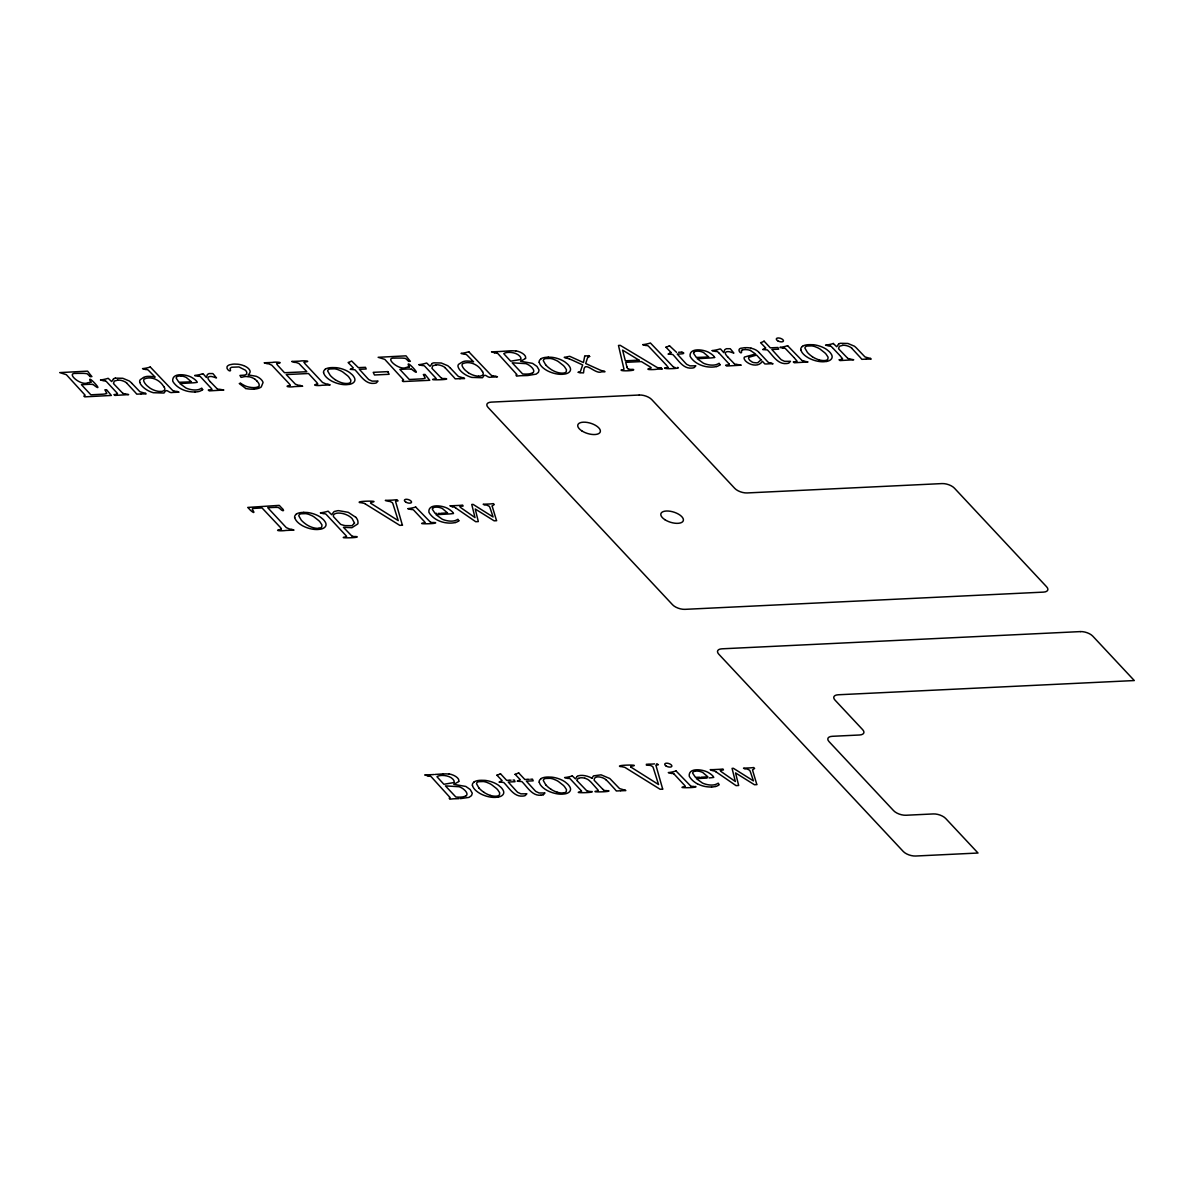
<?xml version="1.0" encoding="UTF-8"?>
<svg xmlns="http://www.w3.org/2000/svg" width="1194" height="1194" viewBox="0 0 1194 1194"><rect width="100%" height="100%" fill="white"/><g stroke="black" fill="none" stroke-linecap="round" stroke-linejoin="round"><path stroke-width="1.5" d="M623.79 369.006L623.79 368.707A34.656 15.791 17.3 0 0 623.701 367.961L618.477 345.439L620.238 345.35L655.969 366.782A15.641 7.119 17.3 0 0 657.521 367.603L657.849 367.722A2.672 1.224 17.3 0 0 659.088 367.991M317.664 383.975L317.201 382.99A27.178 12.388 17.3 0 0 316.35 381.99L308.5 373.513L286.232 374.573L295.396 384.184L298.545 385.289A27.731 12.641 17.3 0 0 299.933 385.304L302.649 386.244L294.993 386.558A13.194 6.015 17.3 0 0 294.56 386.587C290.067 387.453 282.993 386.468 290.097 385.393M290.142 385.289L289.739 384.393A25.462 11.597 17.3 0 0 288.963 383.468L271.769 365.155L268.486 363.752A24.193 11.03 17.3 0 0 267.187 363.737L264.187 362.782L271.829 362.469A13.03 5.94 17.3 0 0 272.277 362.454C274.724 361.678 284.232 362.469 278.366 363.215A6.865 3.134 17.3 0 0 276.709 363.528A2.791 1.269 17.3 0 0 277.098 364.483A22.328 10.164 17.3 0 0 277.903 365.573L284.5 372.722L305.291 371.797A79.401 36.178 17.3 0 0 306.768 371.647L298.873 363.454L296.022 362.424A24.761 11.283 17.3 0 0 294.724 362.409L291.724 361.454L299.381 361.155A13.179 6 17.3 0 0 299.813 361.14C302.186 360.409 311.709 361.095 306.037 361.872A6.716 3.06 17.3 0 0 304.246 362.2M281.456 529.151L280.993 528.151A28.238 12.865 17.3 0 0 280.127 527.151L262.038 507.943L253.785 508.42A10.298 4.701 17.3 0 0 252.576 508.569L252.247 509.39A28.477 12.97 17.3 0 0 253.113 510.584C256.128 515.256 249.889 510.241 248.785 508.42A55.819 25.432 17.3 0 0 247.755 507.435L279.187 505.375L280.321 506.45A69.998 31.88 17.3 0 0 281.083 507.346C285.575 511.092 283.247 512.286 279.53 508.331A3.806 1.731 17.3 0 0 278.306 507.435M304.321 362.26L304.246 362.394A3.642 1.657 17.3 0 0 304.604 363.17A22.522 10.253 17.3 0 0 305.142 363.901L322.499 382.423L326.081 383.975A27.596 12.567 17.3 0 0 327.469 383.975L330.186 384.916L322.529 385.244A12.955 5.895 17.3 0 0 322.096 385.259C317.604 386.05 310.515 385.125 317.619 384.065M525.659 358.424L520.599 361.289L532.569 363.364L536.987 366.439L539.061 369.991L538.404 372.364L536.151 374.125L527.673 375.543M458.869 781.503L453.824 784.354L465.794 786.443L470.197 789.503L472.287 793.219L471.526 795.577L468.988 797.383L460.347 798.637M589.627 356.513L588.761 355.588M113.564 379.065L111.639 381.573L108.176 378.289A44.685 20.358 17.3 0 1 100.475 379.961L103.744 380.841A5.477 2.492 17.3 0 1 105.147 380.856M432.004 363.767L430.094 366.274L426.631 362.991A44.685 20.358 17.3 0 1 418.915 364.663M838.636 344.23L836.71 346.753L833.248 343.454M591.821 778.279L593.239 776.249A35.984 16.388 17.3 0 1 593.537 775.876L601.06 774.831L609.701 778.473A36.73 16.731 17.3 0 1 610.701 779.428L618.701 787.712A21.731 9.895 17.3 0 0 619.626 788.607L623.835 789.846A32.029 14.597 17.3 0 0 624.835 789.801L625.82 790.592L621.507 790.756A24.492 11.149 17.3 0 0 620.731 790.771M453.436 513.45L452.675 512.211A15.97 7.268 17.3 0 0 448.646 509.017C443.72 505.525 427.87 503.032 428.9 512.196A21.567 9.821 17.3 0 0 431.273 515.48A17.283 7.88 17.3 0 0 436.914 519.838A12.91 5.88 17.3 0 0 444.72 522.599A18.417 8.388 17.3 0 0 451.213 523.076A20.552 9.358 17.3 0 0 455.227 522.509M714.624 357.454L713.863 356.215A15.97 7.268 17.3 0 0 709.833 353.021C704.878 349.529 689.102 347.051 690.087 356.2A21.567 9.821 17.3 0 0 692.46 359.498A17.283 7.88 17.3 0 0 698.102 363.842A12.91 5.88 17.3 0 0 705.908 366.603A18.417 8.388 17.3 0 0 712.4 367.08A20.552 9.358 17.3 0 0 716.415 366.528M194.756 375.617L198.07 376.304A5.477 2.492 17.3 0 1 199.473 376.319M418.975 364.707L422.183 365.543A5.477 2.492 17.3 0 1 423.586 365.558A2.701 1.239 17.3 0 1 424.81 366.274L435.407 377.602A20.671 9.418 17.3 0 1 435.646 377.901L435.75 378.035A1.731 0.791 17.3 0 1 435.929 378.468M407.975 508.689L411.184 509.525A5.477 2.492 17.3 0 1 412.587 509.539A2.701 1.239 17.3 0 1 413.811 510.241L424.407 521.584A20.671 9.418 17.3 0 1 424.646 521.882L424.751 522.017A1.731 0.791 17.3 0 1 424.93 522.435M712.221 350.633L715.445 351.454A5.477 2.492 17.3 0 1 716.848 351.469M577.195 776.413L575.448 778.876L572.239 775.861M578.135 372.185L580.18 372.916A13.597 6.194 17.3 0 1 581.06 372.812A7.701 3.507 17.3 0 1 581.776 372.827L583.523 372.901L583.926 369.677A129.564 59.028 17.3 0 1 584.179 368.364C586.224 362.304 596 374.692 601.627 371.827A22.149 10.089 17.3 0 1 603.642 371.827L605 371.722L604.03 370.946A5.448 2.478 17.3 0 1 602.507 370.916M543.419 794.667L544.792 793.159A20.805 9.477 17.3 0 1 544.986 792.98L539.091 792.98L535.897 791.488A28.298 12.895 17.3 0 1 534.778 790.398L526.39 781.16L533.196 780.831L532.479 779.16L530.718 779.219M664.565 368.036C664.954 369.379 682.789 368.379 677.446 367.394M281.336 529.315C272.904 530.539 280.59 531.255 285.918 530.449A12.701 5.791 17.3 0 1 286.336 530.42L293.993 530.106L291.291 529.166A28.208 12.85 17.3 0 1 289.888 529.151L286.291 527.614L267.74 507.674L276.053 507.346M577.329 776.264L577.374 776.249A10.686 4.866 17.3 0 1 591.94 778.219M143.534 377.528L140.534 379.483A10.492 4.776 17.3 0 0 139.847 382.304M90.848 382.274L90.878 382.259A13.522 6.164 17.3 0 1 89.341 382.543M669.67 353.305L668.088 354.081L672.729 354.469C677.983 359.543 682.983 369.08 691.789 368.08A8.522 3.881 17.3 0 0 694.281 367.543L695.654 366.051A20.805 9.477 17.3 0 1 695.848 365.857L689.938 365.857L686.759 364.379A28.298 12.895 17.3 0 1 685.625 363.289L677.237 354.051C679.282 353.991 687.266 354.066 682.087 352.081M409.214 367.021L409.318 366.961A13.522 6.164 17.3 0 1 407.796 367.245M656.431 764.966L656.193 765.056A2.373 1.075 17.3 0 0 656.013 765.623L662.312 787.756A81.237 37.014 17.3 0 0 662.879 789.144L660.133 789.279L625.716 767.891A34.924 15.91 17.3 0 0 624.641 767.279L621.193 766.593A31.537 14.373 17.3 0 0 620.149 766.578C615.029 764.906 640.76 764.503 632.76 765.996A29.193 13.298 17.3 0 0 631.283 766.115L630.865 767.026M115.4 378.14L122.803 378.289L129.31 381.005A21.79 9.925 17.3 0 1 131.982 383.483M694.848 771.234L695.505 771.13A9.462 4.313 17.3 0 1 696.609 771.055L697.699 771.085A6.612 3.015 17.3 0 1 702.773 772.518L707.863 776.831A24.82 11.313 17.3 0 1 706.639 776.936M349.335 384.364L346.648 384.662A14.701 6.701 17.3 0 1 338.589 383.722A15.671 7.134 17.3 0 1 331.141 380.782A17.85 8.134 17.3 0 1 323.693 372.797M826.561 361.439L823.89 361.737A14.701 6.701 17.3 0 1 815.815 360.797A15.671 7.134 17.3 0 1 808.368 357.857A17.85 8.134 17.3 0 1 800.92 349.872M498.167 797.085L495.495 797.383A14.701 6.701 17.3 0 1 487.421 796.443A15.671 7.134 17.3 0 1 479.988 793.488A17.85 8.134 17.3 0 1 472.526 785.518M841.546 359.409L839.024 359.782L840.039 360.573L853.71 359.767L849.994 359.006M656.79 763.682L658.357 764.742A18.238 8.313 17.3 0 0 656.416 764.951M665.192 367.976L666.953 367.797A10.791 4.91 17.3 0 0 667.461 367.737A1.716 0.776 17.3 0 0 667.834 367.633M654.566 763.876L652.312 764.07A21.089 9.612 17.3 0 1 651.387 764.1L647.491 764.175M140.922 393.96L136.728 394.154A75.461 34.372 17.3 0 0 135.176 392.259L127.445 383.886A28.731 13.089 17.3 0 0 126.564 383.065M459.362 378.662L455.183 378.856A75.461 34.372 17.3 0 0 453.63 376.976L445.884 368.588A28.731 13.089 17.3 0 0 445.019 367.767M709.102 777.921L709.833 777.861A37.492 17.074 17.3 0 0 713.773 777.384L712.997 776.13A15.97 7.268 17.3 0 0 708.967 772.936C703.967 769.443 688.296 766.951 689.236 776.1A21.567 9.821 17.3 0 0 691.595 779.398A17.283 7.88 17.3 0 0 697.236 783.757M648.969 368.558C644.253 370.006 655.506 369.707 657.058 369.17A47.327 21.567 17.3 0 1 658.551 369.11L662.327 369.11L661.073 368.006M865.993 359.14L861.799 359.334A75.461 34.372 17.3 0 0 860.262 357.439L852.516 349.066A28.731 13.089 17.3 0 0 851.65 348.23M620.522 790.786L616.313 790.98A75.073 34.193 17.3 0 0 614.776 789.1L608.627 782.369A47.7 21.731 17.3 0 0 606.059 779.846M435.049 774.458L442.72 773.936M707.102 778.07L696.356 778.622L702.43 783.025A9 4.089 17.3 0 0 704.012 783.682A11.373 5.179 17.3 0 0 711.311 785.055A13.134 5.985 17.3 0 0 715.579 784.458A28.134 12.821 17.3 0 0 718.206 783.174L719.206 784.727A21.716 9.895 17.3 0 1 715.639 786.503M500.51 351.469L509.495 350.872A24.567 11.194 17.3 0 1 515.733 350.976M434.123 774.518L432.556 774.622A26.074 11.88 17.3 0 1 431.9 774.652L424.736 774.936L428.004 775.921M706.639 776.936L701.117 777.204M500.152 351.499L499.331 351.543A26.074 11.88 17.3 0 1 498.689 351.573L491.525 351.857L494.779 352.842M842.815 345.32L839.382 346.26L838.516 348.648A15.343 6.985 17.3 0 0 839.128 349.379L846.994 357.558A20.492 9.343 17.3 0 0 847.695 358.23M253.785 389.125L255.277 389.005A19.044 8.686 17.3 0 0 261.247 386.931L263.053 382.543A13.373 6.089 17.3 0 0 261.352 379.707A10.298 4.686 17.3 0 0 256.277 376.319L248.143 374.856A22.014 10.03 17.3 0 0 250.083 371.991A10.313 4.701 17.3 0 0 248.427 368.513L248.128 368.245A8.716 3.97 17.3 0 0 243.964 365.752M513.062 780.07L514.316 780.04L515.032 781.712L508.226 782.04L516.599 791.279A28.298 12.895 17.3 0 0 517.733 792.368L520.927 793.846L526.867 793.801A20.805 9.477 17.3 0 0 526.629 794.025L525.256 795.532A8.522 3.881 17.3 0 1 522.778 796.07C513.957 797.07 508.957 787.547 503.704 782.443L499.062 782.07L500.644 781.294A35.163 16.015 17.3 0 0 502.137 780.592L496.943 775.219M117.743 380.155L114.311 381.08L113.445 383.468A15.343 6.985 17.3 0 0 114.057 384.199L121.907 392.393A20.492 9.343 17.3 0 0 122.624 393.05M436.183 364.857L432.765 365.782L431.885 368.17A15.343 6.985 17.3 0 0 432.497 368.916L440.362 377.095A20.492 9.343 17.3 0 0 441.079 377.752M681.58 352.111L678.595 352.26M511.047 780.175L509.375 780.249M529.211 779.294L527.733 779.369M773.025 347.723L777.951 347.499L778.682 349.185L771.861 349.499L780.249 358.752A28.298 12.895 17.3 0 0 781.383 359.842L784.577 361.319L790.473 361.319A20.805 9.477 17.3 0 0 790.279 361.498L788.906 363.006A8.522 3.881 17.3 0 1 786.428 363.543C777.607 364.528 772.608 355.021 767.354 349.917L762.712 349.543L764.294 348.752A35.163 16.015 17.3 0 0 765.787 348.051L760.593 342.678A30.283 13.806 17.3 0 0 764.1 341.185M360.155 367.558L365.468 367.319L366.2 368.991L359.379 369.319L367.767 378.558A28.298 12.895 17.3 0 0 368.886 379.647L372.08 381.125L378.035 381.08A20.805 9.477 17.3 0 0 377.797 381.319L376.423 382.826A8.522 3.881 17.3 0 1 373.946 383.349C365.125 384.349 360.11 374.826 354.872 369.737L350.23 369.349L351.812 368.573A35.163 16.015 17.3 0 0 353.305 367.871L348.111 362.498A30.283 13.806 17.3 0 0 351.618 360.991L358.334 367.633M527.345 779.384L524.823 779.488L518.584 772.816M509.002 780.279L506.659 780.369L500.42 773.682M772.264 347.752L771.175 347.797M359.782 367.573L358.693 367.618M783.115 348.215L779.906 347.379A44.685 20.358 17.3 0 0 787.622 345.693M671.506 773.428L668.297 772.608A44.685 20.358 17.3 0 0 676.028 770.921M567.807 778.413L564.598 777.578A44.685 20.358 17.3 0 0 572.314 775.906M676.55 352.349L669.431 345.708M440.78 513.286L446.317 513.017A24.82 11.313 17.3 0 0 447.541 512.927L442.452 508.599A6.612 3.015 17.3 0 0 437.362 507.151L436.288 507.137A9.462 4.313 17.3 0 0 435.183 507.211L434.526 507.316A6.746 3.075 17.3 0 0 432.541 508.51M438.586 513.345L439.377 513.33M698.908 777.264L699.699 777.234M540.942 795.189C532.121 796.204 527.121 786.652 521.868 781.577L517.226 781.204L518.808 780.413A35.163 16.015 17.3 0 0 520.3 779.712L515.107 774.339M698.654 357.379L707.505 357.036A24.82 11.313 17.3 0 0 708.729 356.931L703.639 352.603A6.612 3.015 17.3 0 0 698.55 351.155L697.475 351.14A9.462 4.313 17.3 0 0 696.371 351.215L695.714 351.32A6.746 3.075 17.3 0 0 693.729 352.514M698.147 777.279L695.908 777.324A22.059 10.045 17.3 0 1 695.43 777.324L692.699 773.219A7.88 3.597 17.3 0 1 692.878 772.428A6.746 3.075 17.3 0 1 694.848 771.234M698.012 357.394L696.774 357.424A22.059 10.045 17.3 0 1 696.281 357.424L693.565 353.305A7.88 3.597 17.3 0 1 693.744 352.514M460.362 378.632L464.57 378.602L463.705 377.677A32.626 14.865 17.3 0 1 462.675 377.722L458.451 376.498A21.656 9.865 17.3 0 1 457.526 375.588L450.466 368.185M436.825 513.39L435.586 513.405A22.059 10.045 17.3 0 1 435.094 513.405L432.377 509.301A7.88 3.597 17.3 0 1 432.556 508.51M527.121 375.558L520.972 375.707A38.178 17.388 17.3 0 0 519.211 375.826L516.569 376.11L515.987 375.05A13.94 6.358 17.3 0 0 516.927 374.573L498.331 354.066A4.612 2.104 17.3 0 0 497.122 353.096M458.989 798.652L454.183 798.786A38.178 17.388 17.3 0 0 452.436 798.905L449.795 799.189L449.213 798.129A13.94 6.358 17.3 0 0 450.153 797.637L431.556 777.145A4.612 2.104 17.3 0 0 430.347 776.175M548.21 357.155L551.822 357.305A14.671 6.686 17.3 0 1 560.404 359.543A14.209 6.477 17.3 0 1 565.24 362.185L567.643 364.2A20.955 9.552 17.3 0 1 568.896 365.603L569.822 366.976A15.731 7.164 17.3 0 1 570.314 370.588L570.135 370.946A18.656 8.492 17.3 0 1 569.419 371.931A16.582 7.552 17.3 0 1 564.956 374.02L562.27 374.304A14.701 6.701 17.3 0 1 554.195 373.364A15.671 7.134 17.3 0 1 546.762 370.424A17.85 8.134 17.3 0 1 539.315 362.439M303.724 512.345L307.321 512.495A14.671 6.686 17.3 0 1 315.917 514.733A14.209 6.477 17.3 0 1 320.753 517.375L323.156 519.39A20.955 9.552 17.3 0 1 324.41 520.793L325.335 522.166A15.731 7.164 17.3 0 1 325.813 525.778L325.649 526.136A18.656 8.492 17.3 0 1 324.932 527.121A16.582 7.552 17.3 0 1 320.47 529.211L317.783 529.494A14.701 6.701 17.3 0 1 309.709 528.554A15.671 7.134 17.3 0 1 302.276 525.614A17.85 8.134 17.3 0 1 294.814 517.629M445.422 378.528C452.839 379.796 424.616 380.438 434.929 378.946A10.895 4.97 17.3 0 0 435.437 378.886A1.731 0.791 17.3 0 0 435.78 378.796M646.372 764.19L646.432 765.175L649.372 765.324A33.626 15.313 17.3 0 1 650.357 765.354L652.73 766.608A45.238 20.611 17.3 0 1 653.297 767.891L658.566 784.548L631.447 767.444A23.014 10.477 17.3 0 1 630.865 767.026M434.422 522.509L432.526 522.509M356.021 536.539L353.976 536.554M444.84 378.543L443.526 378.543M694.162 786.428L692.699 786.428M607.164 790.607L605.851 790.607M590.463 791.413L589 791.413M125.086 393.841L128.639 394.602L114.967 395.408L113.952 394.617L116.475 394.244A10.895 4.97 17.3 0 0 116.982 394.184A1.731 0.791 17.3 0 0 117.34 394.095M804.293 361.2L808.01 361.961L794.338 362.767L793.323 361.976L795.846 361.603A10.895 4.97 17.3 0 0 796.353 361.543A1.731 0.791 17.3 0 0 796.711 361.454M770.623 362.842L773.055 363.797A31.089 14.164 17.3 0 0 766.727 363.976L764.861 363.946L762.354 361.26C758.817 367.334 749.966 365.304 745.757 361.185A14.597 6.657 17.3 0 1 745.205 360.573L744.325 359.14A8.851 4.03 17.3 0 1 744.444 357.066L755.533 353.976L750.444 350.469M803.875 361.2L803.95 361.2A1.761 0.806 17.3 0 1 802.204 360.573M736.235 364.409L736.444 364.424A24.447 11.134 17.3 0 0 736.952 364.424L741.205 365.17L726.653 366.021L725.654 365.23L728.176 364.857A10.895 4.97 17.3 0 0 728.683 364.797M443.019 378.528L442.944 378.528A1.746 0.791 17.3 0 1 441.273 377.916M124.579 393.826L124.504 393.826A1.746 0.791 17.3 0 1 122.833 393.199M432.019 522.509L431.944 522.509A1.761 0.806 17.3 0 1 430.273 521.882M353.543 536.539L353.618 536.539A1.746 0.791 17.3 0 1 351.872 535.927M605.268 790.592L605.343 790.607A1.731 0.791 17.3 0 1 603.597 789.995M588.567 791.398L588.657 791.398A1.731 0.791 17.3 0 1 586.896 790.801M181.19 376.02L180.115 375.991A9.462 4.313 17.3 0 0 179.01 376.065L178.354 376.17A6.746 3.075 17.3 0 0 176.369 377.364A7.88 3.597 17.3 0 0 176.205 378.155L178.921 382.274A22.059 10.045 17.3 0 0 179.413 382.274L190.13 381.886A24.82 11.313 17.3 0 0 191.368 381.781L186.264 377.453A6.612 3.015 17.3 0 0 181.19 376.006M629.537 369.364L630.581 369.409A38.969 17.746 17.3 0 0 633.118 369.349C637.208 370.767 619.537 371.543 621.193 369.916A16.164 7.358 17.3 0 0 623.119 369.737A2.612 1.194 17.3 0 0 623.746 369.185M659.088 367.991L659.192 368.006A16.059 7.313 17.3 0 0 661.058 367.991M452.735 506.734L452.824 506.749A14.328 6.522 17.3 0 0 451.929 506.689L449.899 505.734A42.671 19.432 17.3 0 0 453.108 505.704L459.466 505.405A46.521 21.193 17.3 0 0 462.6 505.107L463.138 506.032A33.193 15.119 17.3 0 0 460.929 506.211L459.884 506.629L460.496 507.405A26.447 12.044 17.3 0 0 461.556 508.196L475.018 517.599L471.749 504.465L473.078 504.39L493.092 516.972L490.062 507.898A34.298 15.626 17.3 0 0 489.301 506.301L486.585 505.017A30.089 13.701 17.3 0 0 484.51 505.017L483.182 504.241L487.197 504.092A47.133 21.477 17.3 0 0 493.391 503.614L494.271 504.54L492.241 505.943M713.161 770.667L713.057 770.652A14.328 6.522 17.3 0 0 712.251 770.608L710.221 769.637A42.671 19.432 17.3 0 0 713.43 769.623L719.788 769.309A46.521 21.193 17.3 0 0 722.922 769.011L723.474 769.951A33.193 15.119 17.3 0 0 721.251 770.13L720.221 770.503L720.818 771.309A26.447 12.044 17.3 0 0 721.877 772.1L735.34 781.518L732.071 768.369L733.414 768.309L753.429 780.891L750.399 771.817A34.298 15.626 17.3 0 0 749.623 770.205L746.922 768.921A30.089 13.701 17.3 0 0 744.832 768.936L743.504 768.16L747.519 767.996A47.133 21.477 17.3 0 0 753.712 767.533L754.593 768.458L752.563 769.861A30.387 13.85 17.3 0 0 752.713 770.712L756.623 783.801A33.342 15.194 17.3 0 0 757.011 784.622L754.459 784.742L735.564 772.921L738.668 785.503L736.056 785.622L716.101 771.891M493.361 376.006L493.838 376.05A28.223 12.85 17.3 0 0 495.525 376.095L497.465 376.871L494.017 377.02A31.357 14.283 17.3 0 0 491.062 377.17C487.152 378.468 485.227 372.155 482.779 377.349A18.432 8.388 17.3 0 1 482.391 377.737L471.779 377.408A12.627 5.746 17.3 0 1 465.212 374.573A19.82 9.03 17.3 0 1 458.168 366.991A10.492 4.776 17.3 0 1 458.869 364.14L461.974 362.23A12.253 5.582 17.3 0 1 466.048 361.051A16.82 7.671 17.3 0 1 473.585 361.812L467.57 355.648A11.313 5.149 17.3 0 0 466.212 354.439L464.794 354.215A26.671 12.149 17.3 0 0 464.033 354.23L461.033 353.394A43.342 19.746 17.3 0 0 468.764 351.708M247.994 376.603L245.561 376.528A13.179 6 17.3 0 0 242.472 377.125L241.069 377.349L239.919 375.438L244.337 375.14A7.448 3.388 17.3 0 0 246.68 373.647A9.791 4.463 17.3 0 0 245.427 370.215L238.949 366.946L231.785 367.23A11.433 5.209 17.3 0 0 230.054 368.513A19.776 9.015 17.3 0 0 230.218 369.14C232.054 373.155 225.77 369.737 227.084 366.618A13.209 6.015 17.3 0 1 229.711 364.782L232.546 364.215A20.507 9.343 17.3 0 1 234.487 364.08L237.755 364.215A11.283 5.134 17.3 0 1 243.486 365.558M174.787 391.289L175.399 391.348A28.223 12.85 17.3 0 0 177.07 391.393L179.01 392.169L175.578 392.319A31.357 14.283 17.3 0 0 172.623 392.468C168.712 393.751 166.772 387.513 164.324 392.647A18.432 8.388 17.3 0 1 163.936 393.035L153.325 392.707A12.627 5.746 17.3 0 1 146.772 389.871A19.82 9.03 17.3 0 1 139.728 382.289M602.433 370.886L602.269 370.841A16.955 7.731 17.3 0 1 598.746 369.439L585.702 363.543L587.329 358.439A30.671 13.97 17.3 0 1 587.776 357.543M278.202 507.48L277.844 507.42A15.089 6.88 17.3 0 0 276.053 507.36M629.119 369.304L627.656 368.558M240.561 383.289L239.293 383.483L241.263 385.065A65.028 29.626 17.3 0 1 245.695 388.483M92.699 384.483L92.251 384.393A20.731 9.448 17.3 0 0 88.819 384.319L81.416 384.692L90.878 394.811L102.594 394.199A47.387 21.582 17.3 0 0 103.594 394.124L103.848 394.095A13.418 6.104 17.3 0 0 106.759 393.438A15.492 7.06 17.3 0 0 106.535 392.886L105.072 390.139A11.582 5.269 17.3 0 0 104.878 389.811L106.624 389.722A23.149 10.552 17.3 0 0 107.147 390.438L111.355 395.438L84.744 396.856L83.834 396.124L84.699 395.498A9.537 4.343 17.3 0 0 85.147 395.214L66.357 374.677L59.7 372.603L87.58 371.14L88.654 372.513A73.938 33.686 17.3 0 0 90.49 374.901L91.908 376.588L90.147 376.677M468.69 351.663L490.062 374.095A18.791 8.552 17.3 0 0 491.45 375.364L491.898 375.632M150.235 366.961L171.608 389.378A18.791 8.552 17.3 0 0 172.996 390.662L173.458 390.931M202.517 373.752L203.308 373.946A31.551 14.373 17.3 0 0 203.786 374.543L206.383 377.513L207.383 374.528L209.069 373.558L212.86 373.573L214.502 375.483A57.76 26.313 17.3 0 0 216.502 377.931L212.801 376.797A3.657 1.672 17.3 0 0 211.293 376.498L210.413 376.468A5.03 2.298 17.3 0 0 208.219 377.304A6.537 2.97 17.3 0 0 208.263 379.11A22.522 10.253 17.3 0 0 210.353 381.767M787.547 345.648L801.278 359.752A20.611 9.388 17.3 0 0 801.995 360.424M415.616 506.957L429.347 521.062A20.611 9.388 17.3 0 0 430.064 521.733M675.953 770.876L689.684 784.98A20.611 9.388 17.3 0 0 690.401 785.637M411.154 369.185L410.691 369.095A20.731 9.448 17.3 0 0 407.258 369.021L399.871 369.394L409.318 379.513L421.034 378.901A47.387 21.582 17.3 0 0 422.034 378.826L422.288 378.796A13.418 6.104 17.3 0 0 425.213 378.14A15.492 7.06 17.3 0 0 424.974 377.588L423.527 374.841A11.582 5.269 17.3 0 0 423.318 374.513L425.079 374.423A23.149 10.552 17.3 0 0 425.586 375.14L429.736 380.289L403.199 381.558L402.274 380.826L403.139 380.199A9.537 4.343 17.3 0 0 403.587 379.916L384.796 359.379L378.14 357.305L406.02 355.842L407.094 357.215A73.938 33.686 17.3 0 0 408.945 359.603L410.348 361.289L408.602 361.394M435.094 522.494C439.72 523.957 414.049 524.285 423.93 522.912A10.895 4.97 17.3 0 0 424.437 522.853A1.731 0.791 17.3 0 0 424.78 522.763M356.678 536.539C361.319 538.001 335.678 538.33 345.499 536.957A11.224 5.104 17.3 0 0 346.021 536.897A1.776 0.806 17.3 0 0 346.409 536.793M695.415 786.413C700.042 787.876 674.371 788.204 684.252 786.831A10.895 4.97 17.3 0 0 684.759 786.771M608.403 790.592C613.044 792.055 587.329 792.368 597.239 791.01A10.791 4.91 17.3 0 0 597.746 790.95A1.716 0.791 17.3 0 0 598.119 790.846M591.702 791.398C596.328 792.861 570.672 793.189 580.538 791.816A10.895 4.97 17.3 0 0 581.045 791.756A1.731 0.791 17.3 0 0 581.403 791.667M764.07 341.156L770.309 347.842M365.379 503.987L399.796 525.36L402.542 525.226A81.237 37.014 17.3 0 1 401.99 523.853L395.662 501.764A2.373 1.075 17.3 0 1 395.811 501.137L396.109 501.062A18.238 8.313 17.3 0 1 398.05 500.853L396.99 499.719L391.99 500.152A21.089 9.612 17.3 0 1 391.05 500.182L385.319 500.42L389.035 501.405A33.626 15.313 17.3 0 1 390.02 501.435L392.393 502.689A45.238 20.611 17.3 0 1 392.975 503.972L398.244 520.629L371.125 503.525A23.014 10.477 17.3 0 1 370.543 503.107L370.961 502.196A29.193 13.298 17.3 0 1 372.438 502.077C380.468 500.584 354.737 500.973 359.827 502.659A31.537 14.373 17.3 0 1 360.872 502.674L364.319 503.361A34.924 15.91 17.3 0 1 365.379 503.987M455.78 507.987L475.734 521.718L478.331 521.584L475.242 509.017L494.137 520.823L496.689 520.703A33.342 15.194 17.3 0 1 496.301 519.883L492.421 506.987A30.387 13.85 17.3 0 1 492.241 505.943M468.361 372.752L465.451 370.424A20.835 9.492 17.3 0 1 462.302 366.17A8.791 4 17.3 0 1 462.809 363.603C469.66 360.707 477.943 364.543 481.719 370.573A37.611 17.134 17.3 0 1 482.451 371.453L482.555 371.588M254.77 379.08L256.874 380.826M606.045 779.846C603.448 777.085 593.955 774.667 594.105 780.13A19.94 9.089 17.3 0 0 594.627 780.757L602.686 789.174M665.968 347.23L671.162 352.603M674.177 774.16L684.729 785.503A20.671 9.418 17.3 0 1 684.968 785.801L685.072 785.936A1.731 0.791 17.3 0 1 685.252 786.353M832.322 347.544L831.561 346.812A2.701 1.239 17.3 0 0 830.397 345.947M718.952 352.991L718.101 352.185A2.701 1.239 17.3 0 0 717.012 351.394M832.606 347.812L839.531 355.155M719.236 353.26L728.668 363.513A20.671 9.418 17.3 0 1 728.907 363.812L728.997 363.961M759.056 352.499L767.19 361.2A12.388 5.642 17.3 0 0 768.354 362.334M727.683 356.916L733.653 363.051A19.179 8.731 17.3 0 0 734.34 363.692M210.308 381.767L216.278 387.901A19.179 8.731 17.3 0 0 216.965 388.543M132.012 383.483L139.086 390.886A21.656 9.865 17.3 0 0 140.011 391.781L144.235 393.02A32.626 14.865 17.3 0 0 145.25 392.975L146.116 393.901L141.922 393.93A24.492 11.149 17.3 0 0 141.146 393.945M355.842 517.345L348.245 512.316L338.693 510.659A23.537 10.731 17.3 0 0 337.589 510.719L334.201 511.525A34.954 15.925 17.3 0 0 333.529 512.256L331.663 514.733L328.096 511.166A45.029 20.522 17.3 0 1 320.335 512.838L323.589 513.733A6.224 2.836 17.3 0 1 324.917 513.733L325.843 514.107A9.88 4.507 17.3 0 1 326.305 514.51L345.976 535.584A22.567 10.283 17.3 0 1 346.23 535.897L346.335 536.046A1.776 0.806 17.3 0 1 346.544 536.509M545.762 365.006L543.315 360.692A8.746 3.985 17.3 0 1 543.449 360.036A7.701 3.507 17.3 0 1 545.494 358.603L550.121 358.454A8.268 3.776 17.3 0 1 553.404 359.215L556.18 360.379A15.985 7.283 17.3 0 1 558.359 361.588L563.225 365.394A32.551 14.835 17.3 0 1 564.463 366.692L566.478 369.752L566.21 371.841A7.895 3.597 17.3 0 1 563.478 373.065A9.045 4.119 17.3 0 1 557.165 372.334A12.776 5.821 17.3 0 1 550.822 369.274A26.82 12.224 17.3 0 1 545.807 365.006M545.777 784.876L543.33 780.548A8.746 3.985 17.3 0 1 543.464 779.891A7.701 3.507 17.3 0 1 545.509 778.473L550.135 778.324A8.268 3.776 17.3 0 1 553.419 779.085L556.195 780.249A15.985 7.283 17.3 0 1 558.374 781.458L563.24 785.264A32.551 14.835 17.3 0 1 564.478 786.562L566.493 789.607L566.24 791.697A7.895 3.597 17.3 0 1 563.493 792.92M478.973 788.085L476.54 783.757A8.746 3.985 17.3 0 1 476.675 783.1A7.701 3.507 17.3 0 1 478.704 781.682L483.331 781.533A8.268 3.776 17.3 0 1 486.63 782.294L489.406 783.458A15.985 7.283 17.3 0 1 491.57 784.667L496.435 788.473A32.551 14.835 17.3 0 1 497.689 789.756L499.689 792.816L499.435 794.905A7.895 3.597 17.3 0 1 496.704 796.129A9.045 4.119 17.3 0 1 490.376 795.413M793.831 357.349L785.771 348.932A2.701 1.239 17.3 0 0 784.697 348.141M839.904 355.588L842.039 358.081A20.671 9.418 17.3 0 1 842.277 358.379L842.382 358.513A1.731 0.791 17.3 0 1 842.561 358.931M794.204 357.782L796.338 360.275A20.671 9.418 17.3 0 1 796.577 360.573L796.682 360.707A1.731 0.791 17.3 0 1 796.861 361.125M665.565 364.26L649.148 346.872A10.716 4.88 17.3 0 0 647.879 345.738L646.417 345.484A26.134 11.91 17.3 0 0 645.641 345.499L642.671 344.663A43.342 19.746 17.3 0 0 650.402 342.991L672.401 365.961A20.089 9.149 17.3 0 0 673.103 366.618M665.953 364.722L667.461 366.483A19.985 9.104 17.3 0 1 667.685 366.782L667.789 366.916A1.716 0.776 17.3 0 1 667.968 367.334M164.1 386.871L163.996 386.737A37.611 17.134 17.3 0 0 163.265 385.871C159.533 379.901 151.22 375.931 144.429 378.946A8.791 4 17.3 0 0 143.922 381.483A20.835 9.492 17.3 0 0 147.041 385.722L149.922 388.05A12.03 5.477 17.3 0 0 154.31 390.274L155.324 390.617A8.537 3.895 17.3 0 0 160.1 391.468M577.284 780.757L577.418 780.951A26.223 11.955 17.3 0 0 578.389 782.085L585.985 789.98A20.731 9.448 17.3 0 0 586.702 790.652M626.94 366.931L625.746 362.334L641.402 361.588L649.805 366.707A6.134 2.791 17.3 0 1 651.148 367.692L650.611 368.379A23.686 10.791 17.3 0 1 648.954 368.543M720.072 364.812L719.087 363.274A28.134 12.821 17.3 0 1 716.445 364.558A13.134 5.985 17.3 0 1 712.161 365.125A11.373 5.179 17.3 0 1 704.863 363.782A9 4.089 17.3 0 1 703.296 363.125L697.206 358.707L710.699 357.961A37.492 17.074 17.3 0 0 714.639 357.469M458.884 520.808L457.899 519.271A28.134 12.821 17.3 0 1 455.257 520.554A13.134 5.985 17.3 0 1 450.974 521.121A11.373 5.179 17.3 0 1 443.675 519.778A9 4.089 17.3 0 1 442.108 519.121L436.019 514.704L449.511 513.942A37.492 17.074 17.3 0 0 453.451 513.465M202.711 389.677L201.726 388.14A28.134 12.821 17.3 0 1 199.085 389.408A13.134 5.985 17.3 0 1 194.801 389.99A11.373 5.179 17.3 0 1 187.503 388.632A9 4.089 17.3 0 1 185.921 387.975L179.846 383.558L193.324 382.811A37.492 17.074 17.3 0 0 197.279 382.319L196.503 381.065A15.97 7.268 17.3 0 0 192.473 377.871C187.443 374.379 171.832 371.901 172.727 381.05A21.567 9.821 17.3 0 0 175.1 384.349A17.283 7.88 17.3 0 0 180.742 388.692A12.91 5.88 17.3 0 0 188.548 391.453A18.417 8.388 17.3 0 0 195.04 391.945M294.62 517.599A15.179 6.91 17.3 0 1 296.455 514.166M296.261 514.062A17.776 8.089 17.3 0 1 303.769 512.405M319.007 528.27A9.045 4.119 17.3 0 1 312.664 527.524A12.776 5.821 17.3 0 1 306.321 524.464A26.82 12.224 17.3 0 1 301.306 520.196L298.828 515.883A8.746 3.985 17.3 0 1 298.963 515.211A7.701 3.507 17.3 0 1 300.992 513.793L305.619 513.644A8.268 3.776 17.3 0 1 308.918 514.405L311.694 515.569A15.985 7.283 17.3 0 1 313.873 516.778L318.738 520.584A32.551 14.835 17.3 0 1 319.977 521.882L321.977 524.942L321.723 527.032A7.895 3.597 17.3 0 1 318.992 528.255M355.887 517.345A18.955 8.627 17.3 0 1 357.946 522.196A15.298 6.97 17.3 0 1 357.827 523.823A18.313 8.343 17.3 0 1 356.812 524.554L351.902 527.703L343.439 527.315L350.961 535.106A20.388 9.283 17.3 0 0 351.678 535.778M415.691 507.017A44.685 20.358 17.3 0 1 407.915 508.629M458.809 520.778A21.716 9.895 17.3 0 1 455.317 522.584M452.869 506.569A4.448 2.03 17.3 0 1 455.66 508.002M442.78 773.996A24.567 11.194 17.3 0 1 448.944 774.055M448.914 773.891A8.985 4.089 17.3 0 1 458.645 781.428M428.064 775.981A5.119 2.328 17.3 0 1 430.228 776.13M472.331 785.473A15.179 6.91 17.3 0 1 474.167 782.055M473.973 781.951A17.776 8.089 17.3 0 1 481.481 780.294L485.033 780.383A14.671 6.686 17.3 0 1 493.629 782.607A14.209 6.477 17.3 0 1 498.465 785.249L500.868 787.279A20.955 9.552 17.3 0 1 502.122 788.682L503.047 790.055A15.731 7.164 17.3 0 1 503.525 793.667L503.361 794.025A18.656 8.492 17.3 0 1 502.644 795.01A16.582 7.552 17.3 0 1 498.182 797.085M483.958 792.368A26.82 12.224 17.3 0 1 479.018 788.085M490.376 795.428A12.776 5.821 17.3 0 1 484.033 792.353M500.465 773.712A30.283 13.806 17.3 0 1 496.913 775.19M518.629 772.846A30.283 13.806 17.3 0 1 515.077 774.309M543.419 794.667A8.522 3.881 17.3 0 1 540.942 795.204M539.33 782.309A17.85 8.134 17.3 0 0 546.792 790.279A15.671 7.134 17.3 0 0 554.225 793.189A14.701 6.701 17.3 0 0 562.284 794.159L564.971 793.876A16.582 7.552 17.3 0 0 569.448 791.801A18.656 8.492 17.3 0 0 570.15 790.816L570.314 790.458A15.731 7.164 17.3 0 0 569.837 786.846L568.911 785.473A20.955 9.552 17.3 0 0 567.657 784.07L565.255 782.055A14.209 6.477 17.3 0 0 560.419 779.398A14.671 6.686 17.3 0 0 551.822 777.16L548.24 777.025A17.776 8.089 17.3 0 0 540.763 778.742M539.136 782.264A15.179 6.91 17.3 0 1 540.972 778.846M550.762 789.159A26.82 12.224 17.3 0 1 545.822 784.876M557.165 792.219A12.776 5.821 17.3 0 1 550.837 789.144M563.508 792.935A9.045 4.119 17.3 0 1 557.18 792.204M603.403 789.846A20.731 9.448 17.3 0 1 602.686 789.174M598.254 790.532A1.716 0.791 17.3 0 0 598.06 790.129L597.97 789.995A20.164 9.179 17.3 0 0 597.746 789.697L591.821 783.04A27.82 12.671 17.3 0 0 588.627 780.025A6.507 2.97 17.3 0 0 584.851 778.249M578.568 778.398A7.328 3.343 17.3 0 1 584.851 778.204M577.075 780.652A6.895 3.149 17.3 0 1 578.612 778.443M581.553 791.338A1.731 0.791 17.3 0 0 581.344 790.906L581.359 790.906A20.671 9.418 17.3 0 0 581.03 790.473L570.463 779.145A2.701 1.239 17.3 0 0 569.389 778.354M567.822 778.443A5.477 2.492 17.3 0 1 569.21 778.428M692.296 786.488A1.761 0.806 17.3 0 1 690.595 785.801M685.102 786.682A1.731 0.791 17.3 0 1 684.834 786.816M673.088 773.369A2.701 1.239 17.3 0 1 674.132 774.16M671.535 773.458A5.477 2.492 17.3 0 1 672.923 773.443M715.549 786.428A20.552 9.358 17.3 0 1 711.564 787.025M711.549 786.995A18.417 8.388 17.3 0 1 705.042 786.473A12.91 5.88 17.3 0 1 697.326 783.712M713.206 770.488A4.448 2.03 17.3 0 1 715.982 771.921M89.923 376.408A30.76 14.015 17.3 0 0 87.028 373.692A19.776 9.015 17.3 0 0 81.699 373.364L77.565 373.364A37.835 17.238 17.3 0 0 76.073 373.438C64.983 372.453 81.132 386.468 87.893 382.707A33.954 15.462 17.3 0 0 89.356 382.558M91.013 382.065A5.388 2.448 17.3 0 0 90.237 381.035C86.461 373.155 105.729 394.304 94.087 385.274A3.746 1.701 17.3 0 0 92.834 384.393M113.37 378.976A8.164 3.716 17.3 0 1 115.385 378.14M117.699 380.11A7.06 3.209 17.3 0 1 126.803 383.02M117.49 393.751A1.731 0.791 17.3 0 0 117.281 393.333L117.206 393.199A20.671 9.418 17.3 0 0 116.967 392.901L106.4 381.558A2.701 1.239 17.3 0 0 105.326 380.782M150.325 367.006A43.342 19.746 17.3 0 1 142.534 368.633L145.578 369.528A26.671 12.149 17.3 0 1 146.355 369.513L147.728 369.752A11.313 5.149 17.3 0 1 149.071 370.946L155.145 377.11A16.82 7.671 17.3 0 0 147.623 376.379A12.253 5.582 17.3 0 0 143.578 377.543M174.578 391.259A2.239 1.015 17.3 0 1 173.443 390.945M164.011 386.871A8.88 4.045 17.3 0 1 160.16 391.542M202.622 389.632A21.716 9.895 17.3 0 1 199.144 391.438A20.552 9.358 17.3 0 1 195.07 391.96M202.577 373.797A44.685 20.358 17.3 0 1 194.801 375.423M217.114 388.692A1.761 0.806 17.3 0 0 218.89 389.304L219.084 389.274A24.447 11.134 17.3 0 0 219.592 389.274L223.845 390.02L209.293 390.871L208.293 390.08L210.816 389.707A10.895 4.97 17.3 0 0 211.323 389.647A1.731 0.791 17.3 0 0 211.666 389.557M211.816 389.229A1.731 0.791 17.3 0 0 211.607 388.811L211.532 388.677A20.671 9.418 17.3 0 0 211.293 388.378L200.816 377.11A2.701 1.239 17.3 0 0 199.652 376.244M253.844 389.184A22.417 10.209 17.3 0 1 245.68 388.528M240.591 383.289A25.656 11.686 17.3 0 0 244.994 385.796A8.388 3.821 17.3 0 0 249.576 387.184A11.836 5.388 17.3 0 0 258.531 386.587M256.635 380.871A12.447 5.671 17.3 0 1 258.755 386.647M247.964 376.558A7.686 3.507 17.3 0 1 254.755 379.095M323.499 372.767A15.179 6.91 17.3 0 1 325.335 369.334M325.126 369.23A17.776 8.089 17.3 0 1 332.648 367.573L336.201 367.662A14.671 6.686 17.3 0 1 344.782 369.901A14.209 6.477 17.3 0 1 349.618 372.543L352.021 374.558A20.955 9.552 17.3 0 1 353.275 375.961L354.2 377.334A15.731 7.164 17.3 0 1 354.693 380.946L354.528 381.304A18.656 8.492 17.3 0 1 353.812 382.289A16.582 7.552 17.3 0 1 349.349 384.378M335.126 379.647A26.82 12.224 17.3 0 1 330.186 375.364L327.693 371.05A8.746 3.985 17.3 0 1 327.828 370.379A7.701 3.507 17.3 0 1 329.872 368.961L334.499 368.812A8.268 3.776 17.3 0 1 337.783 369.573L340.559 370.737A15.985 7.283 17.3 0 1 342.738 371.946L347.603 375.752A32.551 14.835 17.3 0 1 348.842 377.05L350.857 380.11L350.603 382.199A7.895 3.597 17.3 0 1 347.857 383.423A9.045 4.119 17.3 0 1 341.544 382.692A12.776 5.821 17.3 0 1 335.201 379.632M408.363 361.11A30.76 14.015 17.3 0 0 405.467 358.409A19.776 9.015 17.3 0 0 400.154 358.066L396.005 358.066A37.835 17.238 17.3 0 0 394.527 358.14C383.423 357.155 399.587 371.185 406.333 367.409A33.954 15.462 17.3 0 0 407.811 367.259M409.467 366.767A5.388 2.448 17.3 0 0 408.691 365.737C404.9 357.857 424.168 379.005 412.527 369.976A3.746 1.701 17.3 0 0 411.288 369.095M431.825 363.677A8.164 3.716 17.3 0 1 433.84 362.842L441.243 362.991L447.75 365.707A21.79 9.925 17.3 0 1 450.422 368.185M459.586 378.647A24.492 11.149 17.3 0 1 460.377 378.632M436.138 364.812A7.06 3.209 17.3 0 1 445.243 367.722M493.018 375.961A2.239 1.015 17.3 0 1 491.898 375.647M468.376 372.737A12.03 5.477 17.3 0 0 472.764 374.976L473.764 375.319A8.537 3.895 17.3 0 0 478.54 376.17M482.451 371.588A8.88 4.045 17.3 0 1 478.6 376.244M515.704 350.812A8.985 4.089 17.3 0 1 525.435 358.349M494.853 352.902A5.119 2.328 17.3 0 1 497.002 353.051M539.121 362.409A15.179 6.91 17.3 0 1 540.957 358.976M540.748 358.872A17.776 8.089 17.3 0 1 548.27 357.215M578.374 372.379A6.97 3.179 17.3 0 0 580.612 370.931A30.701 13.985 17.3 0 0 580.762 370.438L582.657 364.946L573.001 360.469A29.134 13.268 17.3 0 0 569.508 359.021M567.18 358.275A11.03 5.03 17.3 0 1 569.478 359.051M567.18 358.319A2.985 1.358 17.3 0 0 565.986 358.215L564.225 357.349A59.431 27.074 17.3 0 0 565.538 357.14L569.702 356.305L583.448 362.528L584.791 355.782A11.776 5.373 17.3 0 0 588.881 355.678M589.657 356.543A5.194 2.358 17.3 0 0 588.358 356.767L588.358 356.827A13.88 6.328 17.3 0 0 587.806 357.558M627.596 368.558A13.238 6.03 17.3 0 1 626.984 366.946M674.998 367.453A1.731 0.791 17.3 0 1 673.312 366.767M671.162 352.603A35.163 16.015 17.3 0 1 669.67 353.305M669.476 345.723A30.283 13.806 17.3 0 1 665.924 347.2M719.997 364.782A21.716 9.895 17.3 0 1 716.504 366.588M712.176 350.573A44.685 20.358 17.3 0 0 719.952 348.947L720.669 349.096A31.551 14.373 17.3 0 0 721.161 349.693L723.758 352.663L724.743 349.678L726.43 348.708L730.235 348.723L731.877 350.633A57.76 26.313 17.3 0 0 733.877 353.081L730.176 351.946A3.657 1.672 17.3 0 0 728.653 351.648L727.773 351.618A5.03 2.298 17.3 0 0 725.594 352.454A6.537 2.97 17.3 0 0 725.624 354.26A22.522 10.253 17.3 0 0 727.728 356.916M736.265 364.454A1.761 0.806 17.3 0 1 734.474 363.842M729.041 364.707A1.731 0.791 17.3 0 1 728.758 364.842M728.982 363.961A1.731 0.791 17.3 0 1 729.191 364.379M745.22 347.678A14.283 6.507 17.3 0 0 742.593 348.051C734.429 348.126 742.996 356.916 741.399 350.514A8.388 3.821 17.3 0 1 742.34 350.081M745.265 347.738A12.447 5.671 17.3 0 1 751.011 348.141M751.011 348.215A8.97 4.089 17.3 0 1 755.981 350.036A11.059 5.045 17.3 0 1 759.026 352.499M770.593 362.827A3.806 1.731 17.3 0 1 768.637 362.648M750.444 350.439A7.313 3.328 17.3 0 0 746.265 349.648L745.534 349.618A9.895 4.507 17.3 0 0 742.295 350.051M783.145 348.23A5.477 2.492 17.3 0 1 784.518 348.23M800.726 349.842A15.179 6.91 17.3 0 1 802.562 346.409M802.353 346.305A17.776 8.089 17.3 0 1 809.875 344.648L813.427 344.738A14.671 6.686 17.3 0 1 822.009 346.976A14.209 6.477 17.3 0 1 826.845 349.618L829.263 351.648A20.955 9.552 17.3 0 1 830.517 353.036L831.442 354.409A15.731 7.164 17.3 0 1 831.919 358.021L831.755 358.379A18.656 8.492 17.3 0 1 831.039 359.364A16.582 7.552 17.3 0 1 826.576 361.454M812.353 356.722A26.82 12.224 17.3 0 1 807.413 352.439L804.92 348.126A8.746 3.985 17.3 0 1 805.069 347.469A7.701 3.507 17.3 0 1 807.099 346.036L811.726 345.887A8.268 3.776 17.3 0 1 815.009 346.648L817.8 347.812A15.985 7.283 17.3 0 1 819.965 349.021L824.83 352.827A32.551 14.835 17.3 0 1 826.069 354.125L828.084 357.185L827.83 359.275A7.895 3.597 17.3 0 1 825.099 360.498A9.045 4.119 17.3 0 1 818.771 359.767M818.756 359.797A12.776 5.821 17.3 0 1 812.427 356.707M833.322 343.499A44.685 20.358 17.3 0 1 825.547 345.126L828.815 346.006A5.477 2.492 17.3 0 1 830.218 346.021M838.457 344.141A8.164 3.716 17.3 0 1 840.457 343.305L847.874 343.469L854.382 346.185A21.79 9.925 17.3 0 1 857.053 348.648L864.157 356.066A21.656 9.865 17.3 0 0 865.083 356.961L869.307 358.185A32.626 14.865 17.3 0 0 870.322 358.155L871.187 359.081L866.993 359.095A24.492 11.149 17.3 0 0 866.217 359.125M842.77 345.275A7.06 3.209 17.3 0 1 851.874 348.2M849.606 359.066A1.746 0.791 17.3 0 1 847.904 358.379M841.546 359.409A10.895 4.97 17.3 0 0 842.069 359.349A1.731 0.791 17.3 0 0 842.412 359.26M354.514 523.106L352.006 525.688L345.081 525.614A14.313 6.522 17.3 0 1 340.648 524.36L333.648 516.823A4.612 2.104 17.3 0 1 333.32 515.823A9.94 4.522 17.3 0 1 338.574 513.062A9.94 4.522 17.3 0 1 348.29 515.659A13.85 6.313 17.3 0 1 352.111 518.599L354.514 523.106M761.041 359.857L757.742 362.678A7.343 3.343 17.3 0 1 756.503 362.842L753.623 362.573A3.657 1.672 17.3 0 1 752.339 362.125L750.101 360.588A11.253 5.134 17.3 0 1 749.354 359.782L748.638 358.528A5.507 2.507 17.3 0 1 748.907 357.275L756.578 355.081L761.041 359.857M520.554 359.513L510.674 361.2L504.435 354.424A62.789 28.596 17.3 0 1 503.764 353.633C506.271 351.484 515.823 351.917 519.465 355.872A11.612 5.283 17.3 0 1 520.062 356.558L520.569 357.29A7.671 3.492 17.3 0 1 520.569 359.528M453.765 782.592L443.884 784.279L437.661 777.503A62.789 28.596 17.3 0 1 436.974 776.712C439.496 774.548 449.048 774.996 452.675 778.951A11.612 5.283 17.3 0 1 453.287 779.637L453.78 780.369A7.671 3.492 17.3 0 1 453.795 782.592M532.509 372.961L529.763 373.812A22.671 10.328 17.3 0 1 522.629 373.946L512.181 362.827L525.957 363.648A9.597 4.373 17.3 0 1 529.942 365.812L531.27 366.916A13.91 6.343 17.3 0 1 533.718 370.618A9.433 4.298 17.3 0 1 532.509 372.961M465.735 796.04L462.973 796.891A22.671 10.328 17.3 0 1 455.854 797.01L445.407 785.891L459.183 786.727A9.597 4.373 17.3 0 1 463.168 788.876L464.496 789.98A13.91 6.343 17.3 0 1 466.944 793.697A9.433 4.298 17.3 0 1 465.735 796.04M387.871 371.632L373.229 372.334L374.483 374.991L389.125 374.289L387.871 371.632M639.044 360.155L625.357 360.812L622.596 350.126L639.044 360.155M639.312 395.02L491.256 402.124A9.388 4.283 17.3 0 0 488.077 407.438L672.595 604.791A9.388 4.283 17.3 0 0 685.013 609.343L1043.466 592.12A9.388 4.283 17.3 0 0 1046.645 586.821L954.394 488.137A9.388 4.283 17.3 0 0 941.991 483.585L747.16 492.943A9.388 4.283 17.3 0 1 734.758 488.376L651.73 399.572A9.388 4.283 17.3 0 0 639.312 395.02M1080.376 631.596L721.907 648.82A9.388 4.283 17.3 0 0 718.728 654.118L903.261 851.471A9.388 4.283 17.3 0 0 915.664 856.023L978.005 853.023L945.708 818.502A9.388 4.283 17.3 0 0 933.305 813.935L906.037 815.248A9.388 4.283 17.3 0 1 893.619 810.681L829.039 741.608A9.388 4.283 17.3 0 1 832.218 736.31L859.501 734.997A9.388 4.283 17.3 0 0 862.68 729.683L834.994 700.087A9.388 4.283 17.3 0 1 838.173 694.774L1134.3 680.55L1092.779 636.148A9.388 4.283 17.3 0 0 1080.376 631.596M581.747 430.825A11.731 5.343 17.3 0 0 600.209 432.049A11.731 5.343 17.3 0 0 585.254 422.213A11.731 5.343 17.3 0 0 581.747 430.825M664.789 519.629A11.731 5.343 17.3 0 0 683.237 520.853A11.731 5.343 17.3 0 0 668.282 511.032A11.731 5.343 17.3 0 0 664.789 519.629M405.736 502.062A3.731 1.701 17.3 0 0 411.512 502.346A3.731 1.701 17.3 0 0 406.647 499.271A3.731 1.701 17.3 0 0 405.736 502.062M666.058 765.981A3.731 1.701 17.3 0 0 671.849 766.264A3.731 1.701 17.3 0 0 666.968 763.19A3.731 1.701 17.3 0 0 666.058 765.981M777.652 340.753A3.731 1.701 17.3 0 0 783.443 341.036A3.731 1.701 17.3 0 0 778.578 337.962A3.731 1.701 17.3 0 0 777.652 340.753"/></g></svg>
